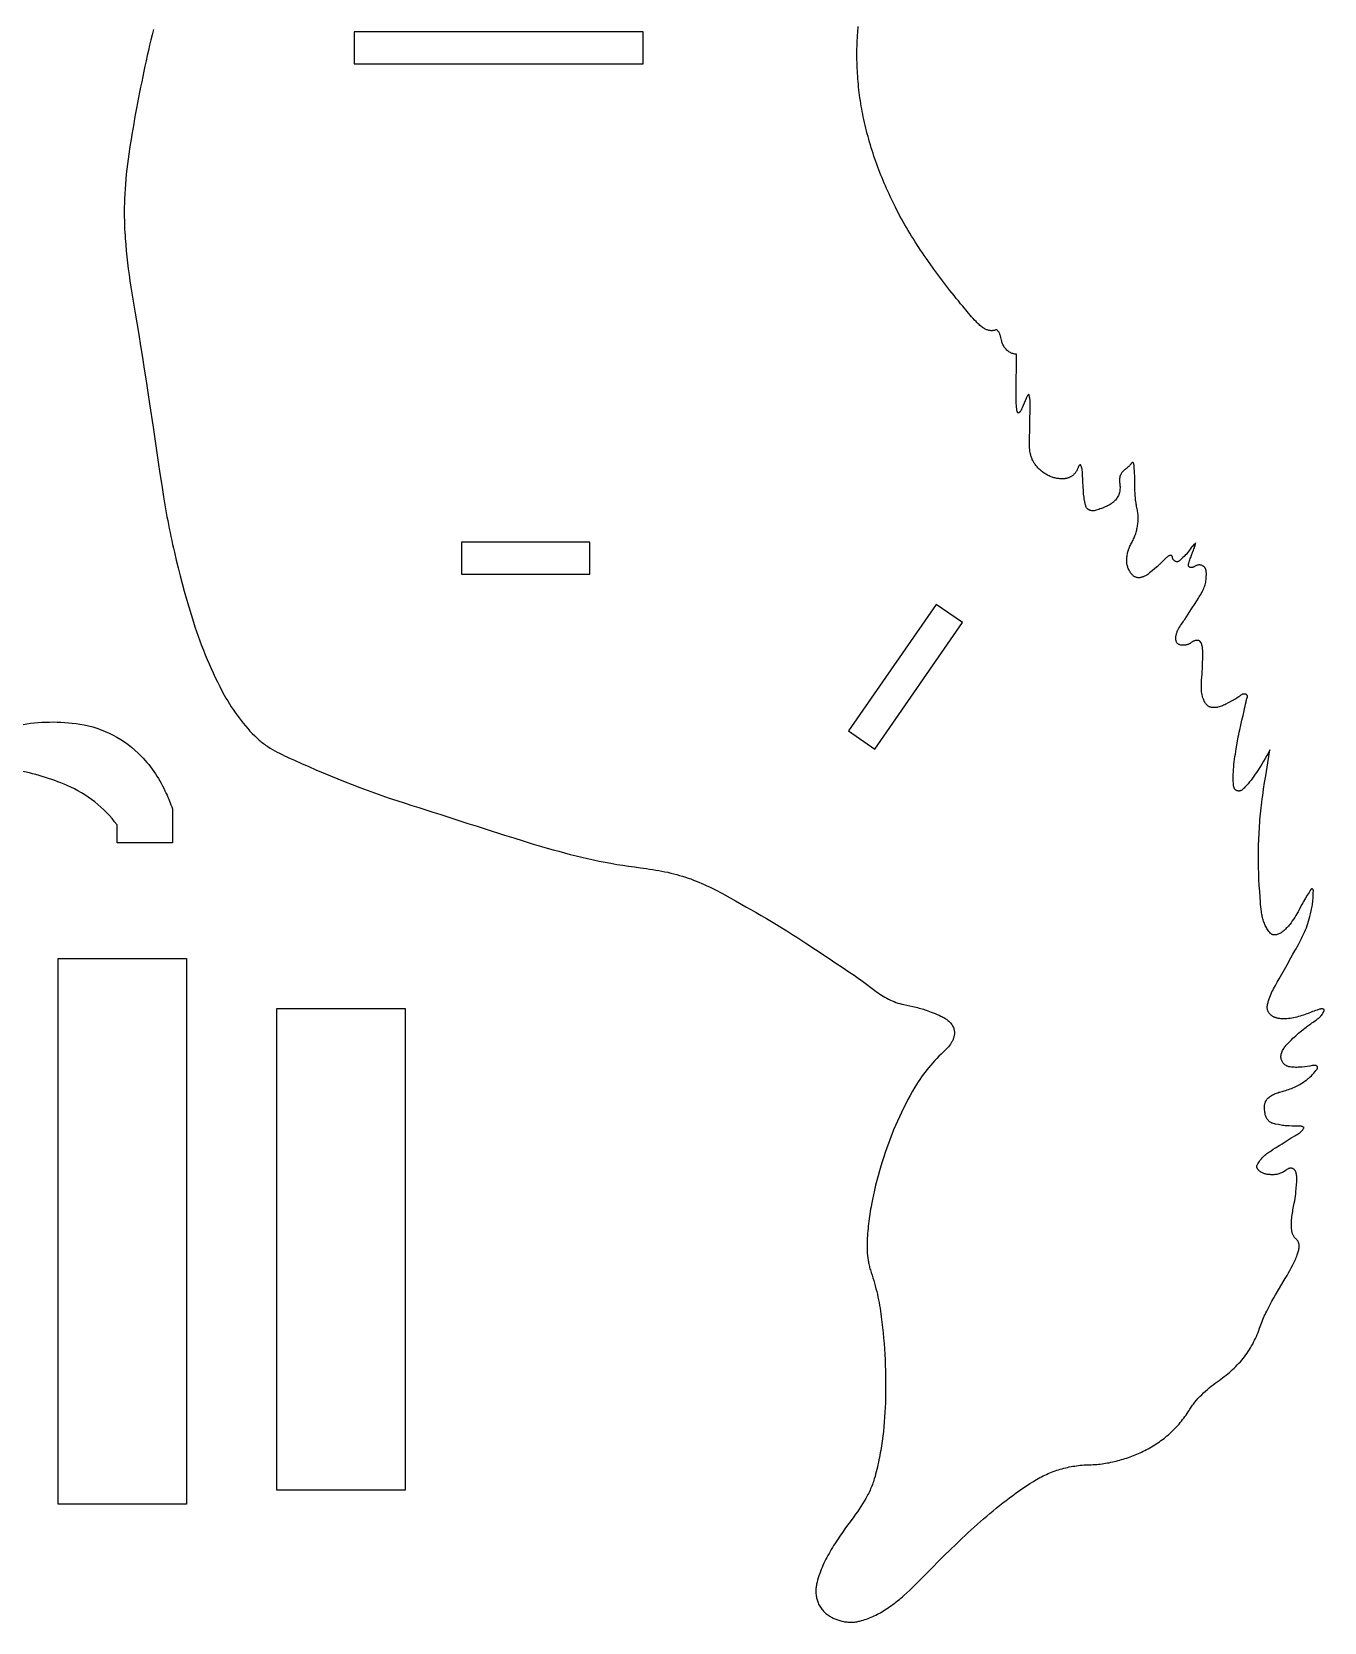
# Model space of a CAD drawing. Extents: x -17 to 110, y -12 to 93.
# Drawn here: x 57.61 to 77.74, y -11.78 to 12.99 of the extents above; entities that cross this region are included whole.
import ezdxf

# ---------------------------------------------------------------- set-up
doc = ezdxf.new("R2010")
doc.units = 0
doc.header["$MEASUREMENT"] = 0
doc.layers.get('0').update_dxf_attribs({"linetype": 'CONTINUOUS'})

msp = doc.modelspace()

# ---------------------------------------------------------------- linework, layer by layer
msp.add_lwpolyline([(59.505, 13.025), (59.485, 12.944), (59.466, 12.863), (59.447, 12.782), (59.428, 12.7), (59.41, 12.619), (59.392, 12.538), (59.374, 12.456), (59.357, 12.374), (59.34, 12.293), (59.323, 12.211), (59.306, 12.129), (59.29, 12.048), (59.274, 11.966), (59.258, 11.884), (59.243, 11.802), (59.228, 11.72), (59.213, 11.638), (59.199, 11.555), (59.185, 11.473), (59.171, 11.391), (59.158, 11.314), (59.146, 11.237), (59.134, 11.16), (59.123, 11.083), (59.112, 11.006), (59.102, 10.929), (59.093, 10.851), (59.084, 10.774), (59.077, 10.696), (59.07, 10.619), (59.064, 10.541), (59.059, 10.464), (59.056, 10.386), (59.054, 10.347), (59.053, 10.308), (59.052, 10.269), (59.052, 10.23), (59.051, 10.191), (59.052, 10.152), (59.052, 10.104), (59.053, 10.057), (59.054, 10.009), (59.056, 9.961), (59.058, 9.914), (59.061, 9.866), (59.064, 9.819), (59.067, 9.771), (59.07, 9.724), (59.074, 9.676), (59.082, 9.581), (59.092, 9.487), (59.102, 9.392), (59.114, 9.298), (59.126, 9.203), (59.14, 9.109), (59.154, 9.015), (59.169, 8.92), (59.184, 8.826), (59.2, 8.733), (59.216, 8.639), (59.247, 8.459), (59.278, 8.278), (59.307, 8.098), (59.336, 7.917), (59.364, 7.736), (59.392, 7.556), (59.42, 7.375), (59.447, 7.194), (59.5, 6.832), (59.554, 6.47), (59.581, 6.289), (59.608, 6.109), (59.636, 5.928), (59.664, 5.747), (59.674, 5.685), (59.684, 5.624), (59.695, 5.562), (59.706, 5.5), (59.717, 5.438), (59.728, 5.377), (59.74, 5.315), (59.752, 5.254), (59.765, 5.192), (59.778, 5.131), (59.791, 5.069), (59.804, 5.008), (59.818, 4.947), (59.832, 4.885), (59.861, 4.763), (59.891, 4.641), (59.922, 4.52), (59.954, 4.398), (59.987, 4.277), (60.022, 4.157), (60.057, 4.036), (60.093, 3.916), (60.13, 3.797), (60.153, 3.723), (60.178, 3.65), (60.203, 3.577), (60.229, 3.504), (60.256, 3.432), (60.284, 3.36), (60.312, 3.288), (60.342, 3.217), (60.373, 3.146), (60.404, 3.075), (60.436, 3.005), (60.469, 2.935), (60.503, 2.866), (60.538, 2.797), (60.574, 2.728), (60.61, 2.66), (60.636, 2.614), (60.663, 2.569), (60.69, 2.523), (60.718, 2.478), (60.747, 2.434), (60.777, 2.39), (60.808, 2.347), (60.839, 2.305), (60.872, 2.263), (60.905, 2.221), (60.939, 2.18), (60.974, 2.14), (61.009, 2.101), (61.046, 2.063), (61.083, 2.025), (61.121, 1.988), (61.137, 1.974), (61.153, 1.96), (61.169, 1.946), (61.185, 1.933), (61.201, 1.92), (61.218, 1.907), (61.235, 1.894), (61.252, 1.882), (61.27, 1.87), (61.287, 1.859), (61.323, 1.836), (61.359, 1.815), (61.396, 1.794), (61.433, 1.774), (61.471, 1.754), (61.509, 1.735), (61.547, 1.717), (61.586, 1.699), (61.624, 1.681), (61.701, 1.646), (61.813, 1.596), (61.925, 1.547), (62.037, 1.498), (62.15, 1.45), (62.263, 1.403), (62.376, 1.357), (62.49, 1.311), (62.604, 1.267), (62.719, 1.223), (62.834, 1.18), (62.949, 1.138), (63.065, 1.098), (63.18, 1.058), (63.297, 1.019), (63.413, 0.981), (63.53, 0.944), (63.639, 0.91), (63.748, 0.875), (63.857, 0.84), (63.966, 0.804), (64.075, 0.768), (64.184, 0.732), (64.293, 0.698), (64.402, 0.663), (64.546, 0.619), (64.689, 0.573), (64.976, 0.481), (65.12, 0.436), (65.263, 0.391), (65.407, 0.347), (65.479, 0.325), (65.551, 0.304), (65.64, 0.278), (65.73, 0.253), (65.819, 0.228), (65.909, 0.204), (65.998, 0.181), (66.088, 0.159), (66.179, 0.137), (66.269, 0.116), (66.359, 0.096), (66.45, 0.077), (66.541, 0.059), (66.632, 0.041), (66.723, 0.025), (66.815, 0.01), (66.907, -0.004), (66.953, -0.01), (66.999, -0.016), (67.093, -0.029), (67.188, -0.042), (67.235, -0.049), (67.282, -0.056), (67.33, -0.064), (67.377, -0.072), (67.423, -0.08), (67.47, -0.09), (67.517, -0.099), (67.564, -0.11), (67.61, -0.121), (67.656, -0.133), (67.702, -0.146), (67.748, -0.16), (67.791, -0.174), (67.834, -0.188), (67.877, -0.203), (67.919, -0.219), (67.961, -0.236), (68.003, -0.253), (68.045, -0.271), (68.086, -0.289), (68.127, -0.308), (68.168, -0.327), (68.208, -0.347), (68.249, -0.367), (68.289, -0.388), (68.329, -0.409), (68.369, -0.43), (68.408, -0.452), (68.57, -0.543), (68.732, -0.634), (68.812, -0.68), (68.893, -0.726), (68.973, -0.772), (69.053, -0.819), (69.133, -0.866), (69.212, -0.914), (69.292, -0.962), (69.37, -1.011), (69.449, -1.06), (69.527, -1.11), (69.605, -1.16), (69.683, -1.211), (69.817, -1.3), (69.951, -1.388), (70.085, -1.477), (70.152, -1.522), (70.219, -1.566), (70.286, -1.611), (70.352, -1.657), (70.418, -1.703), (70.483, -1.749), (70.549, -1.796), (70.613, -1.843), (70.678, -1.892), (70.742, -1.94), (70.767, -1.96), (70.792, -1.978), (70.818, -1.996), (70.845, -2.013), (70.872, -2.029), (70.899, -2.045), (70.927, -2.06), (70.955, -2.074), (70.984, -2.088), (71.013, -2.101), (71.042, -2.113), (71.071, -2.124), (71.101, -2.134), (71.131, -2.143), (71.161, -2.151), (71.192, -2.158), (71.239, -2.169), (71.287, -2.179), (71.335, -2.189), (71.384, -2.2), (71.408, -2.206), (71.431, -2.212), (71.455, -2.219), (71.478, -2.225), (71.501, -2.232), (71.523, -2.239), (71.544, -2.247), (71.565, -2.255), (71.593, -2.266), (71.622, -2.278), (71.682, -2.3), (71.712, -2.312), (71.743, -2.325), (71.772, -2.339), (71.787, -2.346), (71.801, -2.353), (71.816, -2.361), (71.83, -2.369), (71.843, -2.378), (71.856, -2.387), (71.869, -2.396), (71.881, -2.406), (71.893, -2.416), (71.905, -2.427), (71.915, -2.438), (71.925, -2.449), (71.935, -2.461), (71.944, -2.474), (71.952, -2.488), (71.959, -2.501), (71.966, -2.516), (71.972, -2.531), (71.975, -2.543), (71.978, -2.554), (71.98, -2.566), (71.982, -2.578), (71.983, -2.589), (71.983, -2.601), (71.982, -2.613), (71.981, -2.624), (71.98, -2.636), (71.978, -2.647), (71.975, -2.658), (71.972, -2.67), (71.968, -2.681), (71.964, -2.692), (71.96, -2.703), (71.955, -2.714), (71.95, -2.725), (71.944, -2.735), (71.938, -2.746), (71.932, -2.756), (71.925, -2.766), (71.918, -2.776), (71.904, -2.796), (71.888, -2.815), (71.872, -2.833), (71.856, -2.85), (71.839, -2.866), (71.806, -2.898), (71.773, -2.93), (71.74, -2.963), (71.708, -2.997), (71.676, -3.031), (71.645, -3.066), (71.614, -3.101), (71.583, -3.137), (71.554, -3.173), (71.525, -3.21), (71.496, -3.248), (71.469, -3.285), (71.442, -3.324), (71.416, -3.363), (71.391, -3.402), (71.367, -3.442), (71.33, -3.506), (71.294, -3.572), (71.258, -3.637), (71.224, -3.704), (71.19, -3.77), (71.157, -3.838), (71.125, -3.905), (71.094, -3.974), (71.064, -4.042), (71.035, -4.111), (71.006, -4.181), (70.979, -4.25), (70.953, -4.32), (70.927, -4.391), (70.903, -4.461), (70.88, -4.532), (70.857, -4.605), (70.834, -4.677), (70.813, -4.75), (70.792, -4.824), (70.773, -4.897), (70.754, -4.971), (70.737, -5.046), (70.72, -5.12), (70.704, -5.195), (70.69, -5.27), (70.683, -5.307), (70.677, -5.345), (70.671, -5.382), (70.665, -5.42), (70.659, -5.457), (70.654, -5.495), (70.649, -5.533), (70.645, -5.571), (70.64, -5.608), (70.637, -5.646), (70.633, -5.684), (70.63, -5.722), (70.627, -5.76), (70.625, -5.798), (70.623, -5.836), (70.622, -5.875), (70.622, -5.913), (70.622, -5.952), (70.623, -5.99), (70.625, -6.028), (70.628, -6.066), (70.633, -6.104), (70.638, -6.142), (70.641, -6.161), (70.644, -6.18), (70.648, -6.198), (70.652, -6.217), (70.657, -6.236), (70.661, -6.254), (70.666, -6.273), (70.672, -6.291), (70.678, -6.309), (70.684, -6.328), (70.698, -6.37), (70.712, -6.412), (70.725, -6.455), (70.737, -6.497), (70.749, -6.54), (70.76, -6.583), (70.771, -6.626), (70.781, -6.67), (70.79, -6.713), (70.799, -6.757), (70.808, -6.8), (70.815, -6.844), (70.823, -6.888), (70.83, -6.932), (70.836, -6.976), (70.842, -7.02), (70.852, -7.103), (70.862, -7.187), (70.87, -7.27), (70.878, -7.354), (70.885, -7.437), (70.891, -7.521), (70.896, -7.604), (70.901, -7.688), (70.904, -7.772), (70.907, -7.855), (70.909, -7.939), (70.91, -8.023), (70.91, -8.107), (70.909, -8.191), (70.908, -8.275), (70.906, -8.359), (70.903, -8.434), (70.899, -8.508), (70.895, -8.583), (70.889, -8.658), (70.882, -8.732), (70.875, -8.807), (70.866, -8.881), (70.856, -8.955), (70.845, -9.029), (70.84, -9.066), (70.833, -9.103), (70.827, -9.14), (70.82, -9.176), (70.813, -9.213), (70.806, -9.25), (70.798, -9.286), (70.79, -9.323), (70.781, -9.36), (70.773, -9.396), (70.764, -9.432), (70.754, -9.469), (70.745, -9.505), (70.734, -9.541), (70.728, -9.565), (70.72, -9.588), (70.712, -9.611), (70.704, -9.633), (70.695, -9.656), (70.686, -9.678), (70.677, -9.7), (70.667, -9.722), (70.657, -9.744), (70.646, -9.766), (70.635, -9.787), (70.624, -9.809), (70.612, -9.83), (70.601, -9.851), (70.576, -9.893), (70.551, -9.934), (70.525, -9.975), (70.498, -10.015), (70.471, -10.055), (70.443, -10.094), (70.415, -10.133), (70.358, -10.211), (70.318, -10.267), (70.277, -10.323), (70.237, -10.38), (70.197, -10.437), (70.158, -10.495), (70.138, -10.525), (70.119, -10.554), (70.1, -10.584), (70.082, -10.613), (70.064, -10.644), (70.046, -10.674), (70.029, -10.704), (70.012, -10.735), (69.995, -10.766), (69.979, -10.797), (69.964, -10.828), (69.949, -10.859), (69.934, -10.891), (69.92, -10.923), (69.907, -10.955), (69.895, -10.987), (69.883, -11.02), (69.872, -11.053), (69.861, -11.086), (69.851, -11.119), (69.843, -11.153), (69.835, -11.186), (69.831, -11.202), (69.829, -11.218), (69.827, -11.234), (69.825, -11.25), (69.824, -11.266), (69.823, -11.283), (69.823, -11.299), (69.824, -11.315), (69.825, -11.331), (69.826, -11.348), (69.828, -11.364), (69.831, -11.38), (69.834, -11.396), (69.838, -11.411), (69.842, -11.427), (69.847, -11.442), (69.853, -11.459), (69.859, -11.476), (69.867, -11.493), (69.875, -11.509), (69.884, -11.525), (69.894, -11.541), (69.904, -11.557), (69.915, -11.571), (69.927, -11.586), (69.939, -11.6), (69.952, -11.613), (69.965, -11.626), (69.979, -11.639), (69.993, -11.65), (70.008, -11.661), (70.023, -11.672), (70.036, -11.68), (70.05, -11.688), (70.063, -11.696), (70.077, -11.704), (70.092, -11.711), (70.106, -11.717), (70.12, -11.724), (70.135, -11.73), (70.15, -11.736), (70.165, -11.741), (70.18, -11.746), (70.195, -11.751), (70.21, -11.755), (70.226, -11.759), (70.241, -11.762), (70.257, -11.765), (70.272, -11.768), (70.288, -11.771), (70.304, -11.772), (70.32, -11.774), (70.335, -11.775), (70.351, -11.776), (70.367, -11.776), (70.383, -11.776), (70.399, -11.775), (70.414, -11.774), (70.43, -11.773), (70.446, -11.771), (70.462, -11.768), (70.477, -11.766), (70.493, -11.762), (70.508, -11.759), (70.534, -11.752), (70.56, -11.744), (70.585, -11.736), (70.61, -11.727), (70.636, -11.718), (70.661, -11.709), (70.685, -11.698), (70.71, -11.688), (70.734, -11.677), (70.758, -11.665), (70.782, -11.653), (70.806, -11.641), (70.829, -11.628), (70.852, -11.614), (70.875, -11.6), (70.898, -11.586), (70.924, -11.569), (70.95, -11.551), (70.976, -11.534), (71.001, -11.515), (71.026, -11.497), (71.051, -11.478), (71.075, -11.459), (71.1, -11.439), (71.124, -11.42), (71.147, -11.4), (71.171, -11.379), (71.195, -11.359), (71.241, -11.317), (71.287, -11.275), (71.332, -11.232), (71.376, -11.188), (71.421, -11.144), (71.465, -11.1), (71.552, -11.011), (71.64, -10.922), (71.731, -10.831), (71.823, -10.74), (71.915, -10.649), (72.008, -10.559), (72.054, -10.514), (72.101, -10.469), (72.148, -10.425), (72.196, -10.381), (72.243, -10.337), (72.291, -10.294), (72.339, -10.251), (72.388, -10.208), (72.436, -10.165), (72.485, -10.123), (72.535, -10.082), (72.584, -10.04), (72.634, -9.999), (72.685, -9.959), (72.736, -9.919), (72.787, -9.879), (72.838, -9.841), (72.89, -9.802), (72.943, -9.764), (72.995, -9.727), (73.049, -9.69), (73.102, -9.654), (73.157, -9.618), (73.211, -9.583), (73.236, -9.568), (73.261, -9.553), (73.286, -9.539), (73.312, -9.525), (73.337, -9.512), (73.363, -9.499), (73.389, -9.486), (73.415, -9.474), (73.442, -9.462), (73.468, -9.451), (73.495, -9.441), (73.522, -9.43), (73.549, -9.42), (73.576, -9.411), (73.604, -9.402), (73.631, -9.394), (73.659, -9.386), (73.687, -9.378), (73.715, -9.371), (73.743, -9.365), (73.771, -9.359), (73.8, -9.353), (73.828, -9.348), (73.856, -9.344), (73.885, -9.339), (73.914, -9.336), (73.942, -9.333), (73.971, -9.33), (74, -9.328), (74.029, -9.326), (74.058, -9.325), (74.086, -9.324), (74.114, -9.324), (74.142, -9.322), (74.17, -9.321), (74.198, -9.319), (74.226, -9.316), (74.254, -9.313), (74.282, -9.31), (74.31, -9.306), (74.337, -9.302), (74.365, -9.297), (74.393, -9.292), (74.42, -9.286), (74.448, -9.28), (74.475, -9.274), (74.502, -9.268), (74.53, -9.26), (74.557, -9.253), (74.584, -9.245), (74.611, -9.237), (74.637, -9.229), (74.664, -9.22), (74.691, -9.211), (74.717, -9.201), (74.743, -9.191), (74.77, -9.181), (74.796, -9.171), (74.821, -9.16), (74.847, -9.149), (74.873, -9.137), (74.898, -9.126), (74.923, -9.114), (74.948, -9.102), (74.974, -9.088), (75, -9.075), (75.026, -9.061), (75.051, -9.046), (75.077, -9.031), (75.102, -9.016), (75.126, -9), (75.151, -8.983), (75.175, -8.966), (75.199, -8.949), (75.222, -8.932), (75.246, -8.913), (75.269, -8.895), (75.291, -8.876), (75.314, -8.857), (75.336, -8.837), (75.357, -8.817), (75.379, -8.797), (75.4, -8.776), (75.42, -8.755), (75.441, -8.734), (75.461, -8.712), (75.48, -8.69), (75.499, -8.667), (75.518, -8.644), (75.536, -8.621), (75.554, -8.598), (75.572, -8.574), (75.589, -8.55), (75.605, -8.526), (75.622, -8.501), (75.637, -8.477), (75.648, -8.46), (75.658, -8.444), (75.67, -8.427), (75.681, -8.411), (75.692, -8.396), (75.704, -8.38), (75.728, -8.349), (75.753, -8.319), (75.78, -8.29), (75.806, -8.261), (75.834, -8.233), (75.862, -8.206), (75.891, -8.179), (75.921, -8.153), (75.951, -8.128), (75.981, -8.103), (76.013, -8.079), (76.044, -8.056), (76.076, -8.033), (76.104, -8.013), (76.131, -7.993), (76.159, -7.973), (76.185, -7.952), (76.212, -7.93), (76.238, -7.909), (76.264, -7.887), (76.29, -7.864), (76.315, -7.841), (76.34, -7.818), (76.364, -7.794), (76.388, -7.77), (76.412, -7.745), (76.435, -7.72), (76.457, -7.694), (76.479, -7.668), (76.5, -7.642), (76.52, -7.615), (76.539, -7.588), (76.558, -7.56), (76.576, -7.532), (76.594, -7.504), (76.611, -7.475), (76.627, -7.446), (76.642, -7.416), (76.657, -7.386), (76.671, -7.356), (76.685, -7.325), (76.698, -7.295), (76.71, -7.263), (76.722, -7.232), (76.733, -7.2), (76.742, -7.173), (76.752, -7.146), (76.763, -7.118), (76.773, -7.091), (76.785, -7.064), (76.796, -7.038), (76.808, -7.011), (76.82, -6.985), (76.832, -6.959), (76.845, -6.932), (76.871, -6.881), (76.899, -6.829), (76.927, -6.778), (76.955, -6.727), (76.984, -6.677), (77.014, -6.626), (77.044, -6.576), (77.103, -6.476), (77.133, -6.426), (77.162, -6.376), (77.185, -6.338), (77.207, -6.298), (77.228, -6.259), (77.249, -6.219), (77.269, -6.179), (77.279, -6.158), (77.288, -6.138), (77.297, -6.118), (77.306, -6.097), (77.314, -6.077), (77.322, -6.057), (77.327, -6.042), (77.332, -6.026), (77.337, -6.011), (77.341, -5.995), (77.345, -5.979), (77.348, -5.962), (77.35, -5.946), (77.352, -5.93), (77.352, -5.922), (77.352, -5.914), (77.351, -5.906), (77.35, -5.898), (77.349, -5.891), (77.348, -5.883), (77.346, -5.875), (77.343, -5.868), (77.341, -5.861), (77.337, -5.854), (77.334, -5.847), (77.329, -5.84), (77.325, -5.833), (77.32, -5.827), (77.314, -5.821), (77.308, -5.814), (77.299, -5.807), (77.292, -5.799), (77.285, -5.791), (77.278, -5.783), (77.272, -5.774), (77.267, -5.766), (77.262, -5.757), (77.257, -5.748), (77.253, -5.739), (77.249, -5.73), (77.246, -5.721), (77.243, -5.711), (77.24, -5.701), (77.238, -5.691), (77.236, -5.681), (77.235, -5.67), (77.232, -5.643), (77.23, -5.616), (77.23, -5.59), (77.23, -5.564), (77.231, -5.537), (77.233, -5.511), (77.235, -5.485), (77.238, -5.459), (77.242, -5.434), (77.246, -5.408), (77.25, -5.382), (77.255, -5.356), (77.265, -5.304), (77.275, -5.252), (77.282, -5.215), (77.288, -5.178), (77.293, -5.141), (77.297, -5.104), (77.301, -5.067), (77.304, -5.03), (77.311, -4.956), (77.313, -4.93), (77.315, -4.904), (77.316, -4.878), (77.316, -4.866), (77.316, -4.853), (77.315, -4.84), (77.314, -4.828), (77.312, -4.815), (77.309, -4.802), (77.306, -4.79), (77.303, -4.777), (77.298, -4.765), (77.293, -4.752), (77.29, -4.747), (77.288, -4.743), (77.285, -4.738), (77.282, -4.735), (77.279, -4.731), (77.275, -4.727), (77.272, -4.724), (77.268, -4.721), (77.26, -4.716), (77.252, -4.712), (77.243, -4.709), (77.234, -4.707), (77.224, -4.707), (77.215, -4.707), (77.205, -4.708), (77.196, -4.71), (77.187, -4.713), (77.178, -4.717), (77.169, -4.722), (77.161, -4.728), (77.155, -4.734), (77.148, -4.739), (77.134, -4.748), (77.12, -4.757), (77.105, -4.764), (77.091, -4.771), (77.076, -4.778), (77.046, -4.79), (77.032, -4.794), (77.018, -4.798), (77.004, -4.802), (76.989, -4.804), (76.974, -4.806), (76.959, -4.808), (76.943, -4.808), (76.928, -4.809), (76.912, -4.808), (76.897, -4.807), (76.882, -4.806), (76.867, -4.804), (76.853, -4.802), (76.839, -4.799), (76.825, -4.796), (76.813, -4.793), (76.802, -4.789), (76.791, -4.785), (76.78, -4.78), (76.768, -4.774), (76.756, -4.767), (76.745, -4.759), (76.734, -4.751), (76.724, -4.742), (76.715, -4.733), (76.71, -4.728), (76.707, -4.723), (76.703, -4.718), (76.7, -4.713), (76.697, -4.707), (76.695, -4.702), (76.693, -4.697), (76.692, -4.691), (76.691, -4.686), (76.691, -4.68), (76.692, -4.674), (76.693, -4.669), (76.694, -4.663), (76.697, -4.657), (76.706, -4.639), (76.716, -4.622), (76.726, -4.605), (76.738, -4.589), (76.75, -4.574), (76.762, -4.559), (76.775, -4.545), (76.789, -4.531), (76.803, -4.517), (76.818, -4.504), (76.833, -4.492), (76.848, -4.48), (76.864, -4.468), (76.88, -4.456), (76.897, -4.445), (76.914, -4.434), (76.947, -4.412), (76.982, -4.391), (77.051, -4.35), (77.085, -4.329), (77.118, -4.308), (77.134, -4.297), (77.15, -4.286), (77.165, -4.275), (77.181, -4.263), (77.188, -4.258), (77.196, -4.252), (77.212, -4.242), (77.229, -4.232), (77.247, -4.222), (77.282, -4.203), (77.3, -4.193), (77.318, -4.183), (77.335, -4.173), (77.351, -4.162), (77.359, -4.156), (77.367, -4.15), (77.374, -4.143), (77.382, -4.137), (77.388, -4.13), (77.395, -4.123), (77.401, -4.115), (77.407, -4.107), (77.413, -4.099), (77.418, -4.09), (77.423, -4.081), (77.427, -4.072), (77.421, -4.068), (77.415, -4.065), (77.409, -4.062), (77.403, -4.059), (77.397, -4.057), (77.391, -4.055), (77.384, -4.054), (77.378, -4.053), (77.365, -4.051), (77.352, -4.05), (77.338, -4.05), (77.325, -4.051), (77.304, -4.052), (77.282, -4.052), (77.261, -4.052), (77.24, -4.051), (77.197, -4.049), (77.154, -4.047), (77.132, -4.045), (77.111, -4.043), (77.09, -4.04), (77.069, -4.036), (77.027, -4.028), (76.985, -4.02), (76.973, -4.017), (76.96, -4.015), (76.948, -4.011), (76.936, -4.007), (76.925, -4.003), (76.913, -3.997), (76.902, -3.991), (76.891, -3.983), (76.881, -3.975), (76.872, -3.965), (76.863, -3.955), (76.855, -3.945), (76.848, -3.934), (76.842, -3.922), (76.837, -3.91), (76.832, -3.898), (76.828, -3.886), (76.824, -3.873), (76.821, -3.86), (76.819, -3.847), (76.816, -3.834), (76.814, -3.821), (76.812, -3.794), (76.811, -3.783), (76.81, -3.771), (76.81, -3.759), (76.811, -3.747), (76.812, -3.734), (76.813, -3.722), (76.815, -3.711), (76.818, -3.699), (76.821, -3.687), (76.825, -3.676), (76.829, -3.665), (76.835, -3.655), (76.841, -3.644), (76.848, -3.635), (76.855, -3.625), (76.864, -3.616), (76.877, -3.604), (76.891, -3.593), (76.906, -3.583), (76.92, -3.574), (76.936, -3.565), (76.952, -3.557), (76.968, -3.55), (76.984, -3.543), (77, -3.537), (77.017, -3.531), (77.034, -3.525), (77.051, -3.52), (77.085, -3.51), (77.119, -3.501), (77.142, -3.494), (77.165, -3.487), (77.187, -3.48), (77.209, -3.471), (77.232, -3.463), (77.254, -3.454), (77.276, -3.444), (77.297, -3.434), (77.319, -3.424), (77.34, -3.413), (77.361, -3.402), (77.381, -3.39), (77.402, -3.377), (77.422, -3.364), (77.441, -3.351), (77.46, -3.337), (77.471, -3.329), (77.482, -3.321), (77.492, -3.312), (77.502, -3.303), (77.522, -3.285), (77.541, -3.266), (77.56, -3.246), (77.578, -3.226), (77.595, -3.205), (77.612, -3.184), (77.622, -3.174), (77.626, -3.168), (77.63, -3.163), (77.634, -3.157), (77.635, -3.154), (77.636, -3.151), (77.637, -3.147), (77.637, -3.144), (77.637, -3.14), (77.637, -3.136), (77.636, -3.132), (77.635, -3.128), (77.633, -3.124), (77.631, -3.121), (77.629, -3.118), (77.626, -3.116), (77.623, -3.114), (77.62, -3.112), (77.617, -3.11), (77.614, -3.109), (77.606, -3.107), (77.599, -3.106), (77.591, -3.106), (77.582, -3.106), (77.572, -3.107), (77.554, -3.109), (77.517, -3.115), (77.477, -3.121), (77.437, -3.126), (77.396, -3.131), (77.375, -3.133), (77.355, -3.134), (77.334, -3.135), (77.313, -3.136), (77.293, -3.136), (77.272, -3.135), (77.252, -3.134), (77.232, -3.132), (77.212, -3.129), (77.192, -3.126), (77.18, -3.123), (77.169, -3.12), (77.159, -3.115), (77.149, -3.109), (77.139, -3.103), (77.129, -3.096), (77.12, -3.088), (77.112, -3.079), (77.104, -3.07), (77.097, -3.061), (77.091, -3.051), (77.085, -3.04), (77.08, -3.03), (77.076, -3.019), (77.072, -3.008), (77.07, -2.996), (77.069, -2.988), (77.068, -2.981), (77.067, -2.973), (77.068, -2.965), (77.068, -2.957), (77.069, -2.949), (77.07, -2.942), (77.072, -2.934), (77.073, -2.926), (77.076, -2.918), (77.081, -2.903), (77.087, -2.888), (77.094, -2.874), (77.102, -2.859), (77.111, -2.845), (77.12, -2.831), (77.13, -2.818), (77.14, -2.804), (77.15, -2.792), (77.16, -2.78), (77.171, -2.768), (77.19, -2.747), (77.211, -2.726), (77.232, -2.705), (77.253, -2.684), (77.275, -2.664), (77.297, -2.644), (77.32, -2.624), (77.343, -2.604), (77.367, -2.585), (77.39, -2.565), (77.438, -2.528), (77.485, -2.491), (77.532, -2.456), (77.549, -2.443), (77.567, -2.431), (77.603, -2.407), (77.621, -2.395), (77.639, -2.383), (77.656, -2.37), (77.664, -2.363), (77.672, -2.356), (77.682, -2.346), (77.691, -2.336), (77.7, -2.326), (77.708, -2.314), (77.715, -2.303), (77.722, -2.291), (77.728, -2.279), (77.734, -2.267), (77.737, -2.259), (77.739, -2.254), (77.74, -2.25), (77.741, -2.245), (77.741, -2.241), (77.74, -2.239), (77.739, -2.238), (77.738, -2.236), (77.736, -2.235), (77.729, -2.231), (77.723, -2.228), (77.716, -2.227), (77.71, -2.226), (77.703, -2.225), (77.696, -2.226), (77.69, -2.227), (77.683, -2.228), (77.676, -2.229), (77.669, -2.231), (77.656, -2.236), (77.642, -2.24), (77.629, -2.244), (77.606, -2.252), (77.583, -2.26), (77.56, -2.268), (77.537, -2.277), (77.491, -2.295), (77.468, -2.304), (77.445, -2.313), (77.42, -2.322), (77.395, -2.33), (77.369, -2.338), (77.343, -2.346), (77.317, -2.353), (77.291, -2.359), (77.265, -2.365), (77.238, -2.37), (77.212, -2.374), (77.185, -2.377), (77.158, -2.379), (77.132, -2.38), (77.105, -2.38), (77.091, -2.38), (77.078, -2.379), (77.065, -2.378), (77.051, -2.377), (77.038, -2.375), (77.024, -2.373), (77.016, -2.372), (77.007, -2.37), (76.998, -2.367), (76.99, -2.365), (76.981, -2.362), (76.973, -2.359), (76.965, -2.355), (76.957, -2.352), (76.949, -2.347), (76.941, -2.343), (76.934, -2.338), (76.926, -2.334), (76.919, -2.328), (76.913, -2.323), (76.906, -2.317), (76.9, -2.311), (76.894, -2.305), (76.888, -2.298), (76.883, -2.292), (76.878, -2.285), (76.874, -2.278), (76.869, -2.27), (76.866, -2.263), (76.863, -2.255), (76.86, -2.247), (76.858, -2.239), (76.856, -2.231), (76.854, -2.222), (76.854, -2.213), (76.853, -2.204), (76.854, -2.195), (76.855, -2.186), (76.857, -2.171), (76.86, -2.156), (76.863, -2.141), (76.866, -2.126), (76.87, -2.112), (76.874, -2.098), (76.878, -2.084), (76.882, -2.07), (76.892, -2.042), (76.903, -2.015), (76.914, -1.989), (76.927, -1.962), (76.94, -1.937), (76.953, -1.911), (76.967, -1.886), (76.981, -1.86), (77.01, -1.809), (77.04, -1.758), (77.162, -1.538), (77.223, -1.429), (77.254, -1.375), (77.285, -1.32), (77.303, -1.289), (77.321, -1.257), (77.339, -1.225), (77.356, -1.193), (77.373, -1.161), (77.389, -1.128), (77.405, -1.095), (77.42, -1.062), (77.435, -1.029), (77.449, -0.996), (77.463, -0.962), (77.475, -0.928), (77.487, -0.894), (77.498, -0.859), (77.509, -0.824), (77.518, -0.789), (77.529, -0.743), (77.54, -0.697), (77.545, -0.674), (77.549, -0.651), (77.553, -0.628), (77.557, -0.605), (77.56, -0.582), (77.563, -0.558), (77.566, -0.535), (77.568, -0.512), (77.569, -0.488), (77.571, -0.465), (77.571, -0.441), (77.571, -0.418), (77.571, -0.409), (77.572, -0.399), (77.572, -0.39), (77.572, -0.381), (77.571, -0.377), (77.57, -0.373), (77.569, -0.369), (77.567, -0.365), (77.565, -0.362), (77.561, -0.359), (77.558, -0.356), (77.553, -0.353), (77.548, -0.355), (77.544, -0.357), (77.541, -0.36), (77.537, -0.363), (77.534, -0.366), (77.531, -0.37), (77.525, -0.378), (77.52, -0.386), (77.516, -0.395), (77.511, -0.403), (77.506, -0.411), (77.477, -0.457), (77.448, -0.504), (77.434, -0.528), (77.42, -0.552), (77.407, -0.576), (77.394, -0.599), (77.364, -0.656), (77.349, -0.685), (77.333, -0.715), (77.316, -0.744), (77.299, -0.772), (77.282, -0.801), (77.263, -0.829), (77.244, -0.857), (77.225, -0.884), (77.205, -0.91), (77.194, -0.923), (77.184, -0.935), (77.173, -0.948), (77.162, -0.96), (77.15, -0.971), (77.139, -0.983), (77.127, -0.994), (77.115, -1.005), (77.103, -1.015), (77.091, -1.025), (77.081, -1.033), (77.071, -1.04), (77.06, -1.047), (77.048, -1.053), (77.036, -1.059), (77.023, -1.064), (77.011, -1.068), (76.998, -1.071), (76.985, -1.073), (76.979, -1.074), (76.973, -1.075), (76.966, -1.075), (76.96, -1.074), (76.954, -1.074), (76.948, -1.073), (76.942, -1.071), (76.937, -1.069), (76.931, -1.067), (76.926, -1.065), (76.921, -1.062), (76.916, -1.058), (76.911, -1.054), (76.906, -1.05), (76.893, -1.036), (76.881, -1.021), (76.87, -1.006), (76.859, -0.991), (76.849, -0.975), (76.84, -0.96), (76.831, -0.943), (76.823, -0.927), (76.816, -0.91), (76.809, -0.893), (76.802, -0.876), (76.796, -0.858), (76.791, -0.841), (76.786, -0.823), (76.781, -0.805), (76.777, -0.787), (76.773, -0.768), (76.77, -0.75), (76.767, -0.731), (76.764, -0.713), (76.759, -0.675), (76.755, -0.638), (76.751, -0.6), (76.748, -0.562), (76.742, -0.488), (76.736, -0.396), (76.73, -0.304), (76.725, -0.212), (76.722, -0.119), (76.719, -0.026), (76.718, 0.067), (76.717, 0.16), (76.718, 0.253), (76.72, 0.346), (76.722, 0.393), (76.724, 0.44), (76.726, 0.486), (76.728, 0.533), (76.731, 0.579), (76.734, 0.625), (76.737, 0.672), (76.741, 0.718), (76.745, 0.764), (76.749, 0.811), (76.753, 0.857), (76.758, 0.903), (76.764, 0.948), (76.769, 0.994), (76.776, 1.045), (76.783, 1.096), (76.798, 1.197), (76.813, 1.299), (76.83, 1.401), (76.863, 1.605), (76.88, 1.706), (76.896, 1.808), (76.872, 1.762), (76.848, 1.718), (76.823, 1.674), (76.797, 1.63), (76.771, 1.586), (76.744, 1.543), (76.716, 1.5), (76.689, 1.457), (76.668, 1.427), (76.647, 1.396), (76.625, 1.366), (76.603, 1.337), (76.58, 1.308), (76.556, 1.28), (76.532, 1.252), (76.507, 1.225), (76.497, 1.214), (76.486, 1.204), (76.475, 1.194), (76.47, 1.189), (76.464, 1.185), (76.458, 1.181), (76.452, 1.177), (76.445, 1.174), (76.438, 1.172), (76.431, 1.17), (76.424, 1.168), (76.416, 1.167), (76.408, 1.167), (76.4, 1.168), (76.392, 1.169), (76.385, 1.171), (76.379, 1.173), (76.373, 1.176), (76.367, 1.179), (76.362, 1.183), (76.358, 1.187), (76.353, 1.192), (76.35, 1.197), (76.346, 1.202), (76.343, 1.207), (76.34, 1.213), (76.338, 1.22), (76.335, 1.226), (76.334, 1.233), (76.33, 1.247), (76.328, 1.261), (76.327, 1.276), (76.326, 1.291), (76.325, 1.321), (76.324, 1.349), (76.324, 1.387), (76.324, 1.426), (76.326, 1.465), (76.328, 1.504), (76.332, 1.544), (76.336, 1.583), (76.341, 1.623), (76.346, 1.663), (76.351, 1.703), (76.357, 1.743), (76.37, 1.822), (76.397, 1.977), (76.403, 2.012), (76.41, 2.048), (76.417, 2.085), (76.425, 2.121), (76.442, 2.194), (76.459, 2.268), (76.477, 2.342), (76.494, 2.414), (76.502, 2.45), (76.51, 2.486), (76.517, 2.521), (76.524, 2.556), (76.526, 2.564), (76.528, 2.572), (76.533, 2.588), (76.538, 2.606), (76.541, 2.614), (76.543, 2.623), (76.544, 2.631), (76.545, 2.639), (76.544, 2.646), (76.544, 2.65), (76.543, 2.653), (76.542, 2.656), (76.54, 2.659), (76.538, 2.662), (76.536, 2.664), (76.534, 2.667), (76.531, 2.669), (76.527, 2.671), (76.523, 2.673), (76.517, 2.675), (76.511, 2.676), (76.504, 2.677), (76.498, 2.677), (76.492, 2.677), (76.486, 2.677), (76.48, 2.676), (76.475, 2.674), (76.469, 2.673), (76.463, 2.67), (76.458, 2.668), (76.452, 2.665), (76.441, 2.659), (76.43, 2.651), (76.42, 2.644), (76.409, 2.635), (76.388, 2.619), (76.378, 2.611), (76.367, 2.604), (76.356, 2.597), (76.346, 2.592), (76.329, 2.584), (76.312, 2.575), (76.279, 2.557), (76.245, 2.539), (76.21, 2.52), (76.193, 2.511), (76.175, 2.503), (76.157, 2.495), (76.139, 2.488), (76.121, 2.482), (76.103, 2.476), (76.084, 2.472), (76.075, 2.47), (76.065, 2.469), (76.047, 2.467), (76.029, 2.466), (76.02, 2.466), (76.011, 2.466), (76.002, 2.467), (75.992, 2.468), (75.984, 2.47), (75.975, 2.471), (75.966, 2.474), (75.958, 2.477), (75.95, 2.48), (75.942, 2.485), (75.934, 2.489), (75.927, 2.495), (75.918, 2.503), (75.909, 2.512), (75.901, 2.521), (75.893, 2.531), (75.887, 2.541), (75.88, 2.551), (75.874, 2.562), (75.869, 2.573), (75.864, 2.584), (75.859, 2.596), (75.855, 2.607), (75.851, 2.619), (75.848, 2.631), (75.845, 2.643), (75.839, 2.666), (75.835, 2.689), (75.832, 2.711), (75.83, 2.734), (75.829, 2.757), (75.828, 2.78), (75.828, 2.803), (75.828, 2.826), (75.829, 2.849), (75.83, 2.872), (75.831, 2.895), (75.835, 2.941), (75.838, 2.987), (75.842, 3.032), (75.844, 3.064), (75.845, 3.096), (75.847, 3.129), (75.847, 3.162), (75.849, 3.228), (75.85, 3.293), (75.85, 3.318), (75.85, 3.345), (75.849, 3.358), (75.848, 3.371), (75.847, 3.384), (75.845, 3.398), (75.843, 3.411), (75.841, 3.423), (75.837, 3.436), (75.833, 3.448), (75.829, 3.46), (75.823, 3.472), (75.817, 3.482), (75.81, 3.493), (75.807, 3.496), (75.804, 3.499), (75.801, 3.502), (75.797, 3.505), (75.793, 3.507), (75.789, 3.509), (75.785, 3.51), (75.781, 3.511), (75.771, 3.513), (75.762, 3.513), (75.752, 3.513), (75.741, 3.512), (75.731, 3.509), (75.721, 3.507), (75.711, 3.503), (75.702, 3.499), (75.693, 3.495), (75.685, 3.49), (75.678, 3.485), (75.671, 3.479), (75.665, 3.475), (75.659, 3.47), (75.652, 3.465), (75.645, 3.461), (75.637, 3.457), (75.629, 3.453), (75.62, 3.45), (75.612, 3.447), (75.603, 3.444), (75.594, 3.442), (75.584, 3.44), (75.575, 3.438), (75.565, 3.437), (75.556, 3.436), (75.546, 3.436), (75.537, 3.436), (75.528, 3.436), (75.519, 3.437), (75.51, 3.438), (75.501, 3.44), (75.493, 3.443), (75.485, 3.446), (75.477, 3.449), (75.47, 3.453), (75.463, 3.458), (75.457, 3.463), (75.452, 3.469), (75.446, 3.476), (75.442, 3.483), (75.438, 3.491), (75.436, 3.499), (75.433, 3.508), (75.432, 3.52), (75.43, 3.532), (75.43, 3.544), (75.43, 3.555), (75.43, 3.567), (75.432, 3.578), (75.433, 3.589), (75.436, 3.6), (75.438, 3.611), (75.441, 3.622), (75.445, 3.632), (75.449, 3.643), (75.453, 3.653), (75.458, 3.664), (75.463, 3.674), (75.468, 3.684), (75.479, 3.704), (75.491, 3.724), (75.504, 3.743), (75.517, 3.763), (75.543, 3.801), (75.555, 3.82), (75.568, 3.839), (75.594, 3.88), (75.621, 3.921), (75.675, 4.005), (75.73, 4.088), (75.784, 4.171), (75.795, 4.189), (75.806, 4.207), (75.817, 4.225), (75.827, 4.244), (75.838, 4.262), (75.847, 4.281), (75.856, 4.301), (75.865, 4.32), (75.873, 4.34), (75.88, 4.36), (75.886, 4.38), (75.892, 4.4), (75.896, 4.421), (75.9, 4.442), (75.903, 4.463), (75.904, 4.484), (75.905, 4.51), (75.906, 4.535), (75.906, 4.548), (75.906, 4.561), (75.905, 4.574), (75.904, 4.586), (75.902, 4.598), (75.899, 4.61), (75.895, 4.621), (75.893, 4.627), (75.89, 4.632), (75.887, 4.637), (75.884, 4.642), (75.88, 4.647), (75.876, 4.652), (75.872, 4.657), (75.867, 4.661), (75.862, 4.665), (75.856, 4.669), (75.848, 4.674), (75.839, 4.679), (75.83, 4.682), (75.822, 4.685), (75.813, 4.686), (75.804, 4.687), (75.795, 4.688), (75.787, 4.687), (75.778, 4.686), (75.769, 4.685), (75.761, 4.682), (75.753, 4.679), (75.744, 4.676), (75.736, 4.672), (75.729, 4.668), (75.721, 4.663), (75.716, 4.66), (75.711, 4.657), (75.706, 4.655), (75.7, 4.653), (75.694, 4.651), (75.688, 4.649), (75.682, 4.648), (75.676, 4.648), (75.67, 4.647), (75.664, 4.648), (75.659, 4.649), (75.653, 4.65), (75.648, 4.652), (75.643, 4.655), (75.638, 4.658), (75.633, 4.662), (75.631, 4.666), (75.628, 4.669), (75.627, 4.673), (75.626, 4.677), (75.626, 4.682), (75.626, 4.686), (75.626, 4.69), (75.627, 4.695), (75.629, 4.704), (75.632, 4.713), (75.635, 4.722), (75.638, 4.73), (75.643, 4.749), (75.649, 4.768), (75.655, 4.787), (75.662, 4.805), (75.676, 4.842), (75.691, 4.88), (75.706, 4.917), (75.713, 4.936), (75.72, 4.954), (75.726, 4.973), (75.732, 4.992), (75.737, 5.011), (75.742, 5.03), (75.734, 5.024), (75.727, 5.018), (75.72, 5.012), (75.713, 5.005), (75.7, 4.991), (75.688, 4.977), (75.676, 4.962), (75.665, 4.947), (75.643, 4.916), (75.627, 4.896), (75.611, 4.876), (75.594, 4.857), (75.576, 4.838), (75.558, 4.82), (75.54, 4.802), (75.503, 4.766), (75.497, 4.761), (75.491, 4.755), (75.485, 4.751), (75.478, 4.746), (75.471, 4.743), (75.463, 4.74), (75.459, 4.739), (75.455, 4.738), (75.451, 4.738), (75.447, 4.737), (75.439, 4.738), (75.432, 4.739), (75.426, 4.741), (75.419, 4.744), (75.413, 4.747), (75.408, 4.75), (75.402, 4.755), (75.398, 4.759), (75.393, 4.765), (75.39, 4.77), (75.386, 4.776), (75.384, 4.782), (75.381, 4.789), (75.38, 4.795), (75.379, 4.802), (75.379, 4.809), (75.379, 4.813), (75.378, 4.816), (75.377, 4.819), (75.375, 4.821), (75.374, 4.824), (75.371, 4.826), (75.369, 4.829), (75.366, 4.831), (75.363, 4.832), (75.36, 4.834), (75.357, 4.835), (75.354, 4.836), (75.351, 4.836), (75.348, 4.836), (75.345, 4.836), (75.342, 4.835), (75.334, 4.833), (75.327, 4.83), (75.32, 4.827), (75.313, 4.823), (75.306, 4.819), (75.3, 4.815), (75.293, 4.81), (75.287, 4.805), (75.275, 4.795), (75.264, 4.784), (75.242, 4.761), (75.227, 4.747), (75.212, 4.732), (75.197, 4.717), (75.182, 4.702), (75.173, 4.692), (75.163, 4.682), (75.144, 4.664), (75.124, 4.647), (75.104, 4.63), (75.063, 4.598), (75.042, 4.581), (75.022, 4.564), (75.007, 4.551), (74.992, 4.54), (74.976, 4.53), (74.96, 4.52), (74.943, 4.512), (74.934, 4.508), (74.925, 4.504), (74.916, 4.501), (74.907, 4.498), (74.897, 4.495), (74.888, 4.492), (74.878, 4.49), (74.868, 4.489), (74.857, 4.488), (74.847, 4.488), (74.837, 4.489), (74.828, 4.491), (74.818, 4.493), (74.808, 4.496), (74.799, 4.5), (74.79, 4.504), (74.781, 4.509), (74.773, 4.515), (74.765, 4.521), (74.758, 4.528), (74.751, 4.535), (74.744, 4.543), (74.735, 4.555), (74.726, 4.567), (74.718, 4.579), (74.71, 4.592), (74.703, 4.605), (74.697, 4.618), (74.69, 4.632), (74.685, 4.645), (74.68, 4.659), (74.676, 4.673), (74.672, 4.688), (74.669, 4.702), (74.667, 4.716), (74.666, 4.731), (74.665, 4.746), (74.665, 4.761), (74.666, 4.777), (74.667, 4.793), (74.668, 4.81), (74.67, 4.826), (74.672, 4.842), (74.675, 4.858), (74.678, 4.874), (74.682, 4.889), (74.686, 4.905), (74.691, 4.921), (74.696, 4.936), (74.702, 4.951), (74.708, 4.966), (74.715, 4.981), (74.722, 4.995), (74.73, 5.01), (74.74, 5.026), (74.748, 5.042), (74.757, 5.059), (74.765, 5.075), (74.773, 5.092), (74.78, 5.109), (74.787, 5.126), (74.794, 5.143), (74.8, 5.161), (74.806, 5.178), (74.811, 5.196), (74.816, 5.214), (74.821, 5.231), (74.825, 5.249), (74.829, 5.267), (74.832, 5.285), (74.835, 5.303), (74.837, 5.321), (74.84, 5.34), (74.841, 5.358), (74.842, 5.376), (74.843, 5.395), (74.843, 5.413), (74.843, 5.431), (74.842, 5.45), (74.841, 5.468), (74.839, 5.486), (74.837, 5.505), (74.835, 5.523), (74.832, 5.541), (74.828, 5.559), (74.824, 5.578), (74.82, 5.597), (74.816, 5.616), (74.813, 5.635), (74.81, 5.654), (74.807, 5.673), (74.804, 5.692), (74.8, 5.73), (74.797, 5.768), (74.795, 5.807), (74.794, 5.845), (74.793, 5.884), (74.792, 5.961), (74.791, 6.038), (74.79, 6.076), (74.788, 6.115), (74.786, 6.153), (74.783, 6.191), (74.782, 6.204), (74.781, 6.216), (74.78, 6.228), (74.779, 6.24), (74.777, 6.252), (74.775, 6.258), (74.774, 6.264), (74.771, 6.269), (74.769, 6.275), (74.766, 6.28), (74.762, 6.286), (74.758, 6.285), (74.755, 6.284), (74.752, 6.283), (74.749, 6.282), (74.746, 6.28), (74.744, 6.278), (74.74, 6.274), (74.736, 6.269), (74.732, 6.263), (74.728, 6.257), (74.724, 6.252), (74.715, 6.241), (74.706, 6.23), (74.696, 6.219), (74.685, 6.21), (74.674, 6.2), (74.663, 6.191), (74.651, 6.183), (74.639, 6.174), (74.633, 6.17), (74.627, 6.165), (74.621, 6.16), (74.615, 6.155), (74.609, 6.149), (74.604, 6.144), (74.599, 6.138), (74.594, 6.132), (74.59, 6.126), (74.586, 6.119), (74.578, 6.106), (74.571, 6.092), (74.565, 6.078), (74.56, 6.063), (74.557, 6.048), (74.554, 6.032), (74.552, 6.017), (74.552, 6.001), (74.552, 5.985), (74.553, 5.97), (74.556, 5.955), (74.558, 5.937), (74.56, 5.92), (74.561, 5.903), (74.561, 5.886), (74.56, 5.869), (74.558, 5.852), (74.556, 5.835), (74.552, 5.818), (74.547, 5.802), (74.542, 5.786), (74.535, 5.77), (74.528, 5.755), (74.519, 5.74), (74.51, 5.725), (74.499, 5.711), (74.488, 5.698), (74.48, 5.69), (74.472, 5.682), (74.465, 5.675), (74.457, 5.667), (74.44, 5.654), (74.423, 5.641), (74.405, 5.629), (74.387, 5.618), (74.368, 5.608), (74.349, 5.598), (74.33, 5.59), (74.31, 5.581), (74.29, 5.573), (74.27, 5.566), (74.249, 5.559), (74.229, 5.552), (74.187, 5.538), (74.174, 5.534), (74.16, 5.532), (74.147, 5.531), (74.134, 5.53), (74.121, 5.531), (74.108, 5.533), (74.102, 5.535), (74.096, 5.536), (74.09, 5.538), (74.084, 5.54), (74.079, 5.543), (74.073, 5.546), (74.068, 5.549), (74.063, 5.552), (74.058, 5.556), (74.054, 5.56), (74.05, 5.564), (74.045, 5.569), (74.042, 5.574), (74.038, 5.579), (74.035, 5.585), (74.032, 5.59), (74.03, 5.597), (74.028, 5.603), (74.026, 5.61), (74.025, 5.617), (74.02, 5.644), (74.015, 5.67), (74.004, 5.719), (74, 5.744), (73.996, 5.768), (73.994, 5.78), (73.993, 5.793), (73.992, 5.806), (73.992, 5.82), (73.991, 5.856), (73.989, 5.892), (73.987, 5.928), (73.984, 5.963), (73.98, 6.033), (73.977, 6.068), (73.975, 6.104), (73.975, 6.123), (73.974, 6.142), (73.972, 6.161), (73.969, 6.18), (73.967, 6.189), (73.965, 6.198), (73.963, 6.207), (73.96, 6.216), (73.956, 6.224), (73.953, 6.232), (73.948, 6.24), (73.943, 6.248), (73.937, 6.246), (73.932, 6.243), (73.928, 6.239), (73.924, 6.236), (73.921, 6.232), (73.918, 6.228), (73.916, 6.224), (73.914, 6.22), (73.91, 6.211), (73.907, 6.201), (73.903, 6.191), (73.9, 6.182), (73.896, 6.173), (73.892, 6.165), (73.888, 6.157), (73.883, 6.149), (73.879, 6.141), (73.874, 6.134), (73.868, 6.126), (73.863, 6.119), (73.857, 6.112), (73.851, 6.106), (73.844, 6.099), (73.838, 6.093), (73.831, 6.087), (73.824, 6.082), (73.817, 6.076), (73.809, 6.071), (73.802, 6.066), (73.794, 6.061), (73.786, 6.057), (73.778, 6.053), (73.77, 6.049), (73.762, 6.046), (73.753, 6.043), (73.745, 6.04), (73.736, 6.037), (73.727, 6.035), (73.718, 6.033), (73.709, 6.031), (73.7, 6.03), (73.691, 6.029), (73.682, 6.028), (73.673, 6.028), (73.657, 6.028), (73.641, 6.029), (73.625, 6.03), (73.609, 6.031), (73.593, 6.033), (73.578, 6.036), (73.562, 6.039), (73.547, 6.042), (73.532, 6.046), (73.517, 6.051), (73.502, 6.056), (73.487, 6.061), (73.473, 6.067), (73.459, 6.073), (73.444, 6.079), (73.43, 6.086), (73.417, 6.094), (73.403, 6.102), (73.39, 6.11), (73.377, 6.118), (73.364, 6.127), (73.351, 6.137), (73.339, 6.147), (73.327, 6.157), (73.315, 6.167), (73.304, 6.178), (73.292, 6.189), (73.281, 6.201), (73.271, 6.213), (73.26, 6.225), (73.25, 6.237), (73.24, 6.25), (73.233, 6.261), (73.226, 6.272), (73.219, 6.283), (73.212, 6.294), (73.206, 6.305), (73.201, 6.316), (73.195, 6.328), (73.19, 6.34), (73.186, 6.351), (73.181, 6.363), (73.177, 6.375), (73.174, 6.387), (73.17, 6.399), (73.167, 6.412), (73.162, 6.436), (73.158, 6.461), (73.154, 6.487), (73.152, 6.512), (73.15, 6.537), (73.149, 6.563), (73.149, 6.589), (73.15, 6.614), (73.151, 6.64), (73.153, 6.699), (73.155, 6.757), (73.156, 6.816), (73.156, 6.875), (73.157, 6.992), (73.159, 7.051), (73.16, 7.11), (73.162, 7.139), (73.163, 7.169), (73.163, 7.198), (73.163, 7.213), (73.162, 7.227), (73.161, 7.242), (73.16, 7.257), (73.158, 7.271), (73.156, 7.286), (73.153, 7.3), (73.15, 7.314), (73.145, 7.328), (73.14, 7.342), (73.136, 7.34), (73.132, 7.337), (73.128, 7.333), (73.125, 7.33), (73.121, 7.326), (73.119, 7.322), (73.113, 7.314), (73.109, 7.305), (73.105, 7.296), (73.097, 7.278), (73.066, 7.207), (73.051, 7.171), (73.036, 7.135), (73.032, 7.123), (73.027, 7.111), (73.021, 7.099), (73.015, 7.088), (73.011, 7.082), (73.008, 7.077), (73.004, 7.072), (72.999, 7.068), (72.994, 7.064), (72.989, 7.06), (72.983, 7.056), (72.977, 7.053), (72.974, 7.055), (72.971, 7.058), (72.968, 7.061), (72.966, 7.063), (72.964, 7.067), (72.962, 7.07), (72.959, 7.077), (72.957, 7.084), (72.956, 7.092), (72.954, 7.107), (72.948, 7.156), (72.946, 7.175), (72.944, 7.195), (72.943, 7.215), (72.942, 7.234), (72.941, 7.273), (72.941, 7.313), (72.941, 7.352), (72.942, 7.391), (72.943, 7.47), (72.945, 7.58), (72.945, 7.636), (72.946, 7.691), (72.948, 7.968), (72.934, 7.969), (72.92, 7.971), (72.906, 7.974), (72.893, 7.978), (72.879, 7.982), (72.866, 7.987), (72.854, 7.993), (72.841, 8), (72.829, 8.007), (72.817, 8.015), (72.805, 8.025), (72.795, 8.034), (72.785, 8.045), (72.776, 8.056), (72.767, 8.067), (72.759, 8.08), (72.751, 8.092), (72.744, 8.105), (72.738, 8.118), (72.732, 8.131), (72.727, 8.145), (72.722, 8.159), (72.718, 8.172), (72.715, 8.186), (72.71, 8.208), (72.704, 8.231), (72.698, 8.253), (72.695, 8.264), (72.691, 8.275), (72.687, 8.285), (72.682, 8.296), (72.677, 8.306), (72.671, 8.315), (72.664, 8.325), (72.657, 8.334), (72.649, 8.342), (72.641, 8.35), (72.628, 8.346), (72.616, 8.342), (72.604, 8.339), (72.591, 8.337), (72.579, 8.336), (72.567, 8.335), (72.554, 8.335), (72.542, 8.336), (72.53, 8.338), (72.518, 8.34), (72.506, 8.343), (72.494, 8.346), (72.483, 8.351), (72.471, 8.356), (72.46, 8.361), (72.448, 8.368), (72.434, 8.377), (72.419, 8.386), (72.406, 8.397), (72.392, 8.407), (72.379, 8.418), (72.366, 8.429), (72.354, 8.44), (72.341, 8.452), (72.329, 8.464), (72.318, 8.476), (72.295, 8.501), (72.272, 8.526), (72.25, 8.552), (72.181, 8.634), (72.111, 8.715), (72.077, 8.756), (72.043, 8.798), (72.009, 8.839), (71.976, 8.881), (71.912, 8.962), (71.849, 9.044), (71.786, 9.127), (71.724, 9.21), (71.663, 9.293), (71.602, 9.377), (71.542, 9.462), (71.513, 9.505), (71.483, 9.547), (71.454, 9.59), (71.426, 9.633), (71.397, 9.677), (71.369, 9.72), (71.342, 9.764), (71.314, 9.808), (71.287, 9.852), (71.26, 9.896), (71.234, 9.941), (71.208, 9.986), (71.183, 10.031), (71.158, 10.076), (71.133, 10.121), (71.109, 10.167), (71.085, 10.213), (71.062, 10.259), (71.022, 10.341), (71.002, 10.382), (70.983, 10.423), (70.964, 10.464), (70.945, 10.506), (70.926, 10.547), (70.908, 10.589), (70.89, 10.63), (70.873, 10.672), (70.855, 10.714), (70.838, 10.756), (70.822, 10.799), (70.805, 10.841), (70.789, 10.883), (70.774, 10.926), (70.758, 10.969), (70.743, 11.012), (70.729, 11.055), (70.714, 11.098), (70.7, 11.141), (70.687, 11.184), (70.673, 11.227), (70.66, 11.271), (70.648, 11.315), (70.636, 11.358), (70.624, 11.402), (70.613, 11.446), (70.602, 11.49), (70.591, 11.534), (70.581, 11.579), (70.571, 11.623), (70.562, 11.665), (70.554, 11.706), (70.546, 11.748), (70.538, 11.79), (70.531, 11.832), (70.524, 11.874), (70.517, 11.917), (70.511, 11.959), (70.505, 12.001), (70.5, 12.043), (70.495, 12.086), (70.49, 12.128), (70.486, 12.17), (70.482, 12.213), (70.478, 12.255), (70.475, 12.298), (70.472, 12.34), (70.47, 12.383), (70.468, 12.425), (70.466, 12.468), (70.465, 12.511), (70.464, 12.553), (70.463, 12.596), (70.463, 12.639), (70.463, 12.681), (70.464, 12.724), (70.465, 12.766), (70.466, 12.809), (70.468, 12.852), (70.47, 12.894), (70.472, 12.937), (70.475, 12.979), (70.482, 13.072)])
for points in [[(67.132, 12.489), (67.132, 12.989), (62.632, 12.989), (62.632, 12.489)], [(66.304, 4.543), (66.304, 5.043), (64.304, 5.043), (64.304, 4.543)], [(70.741, 1.818), (72.11, 3.789), (71.699, 4.074), (70.33, 2.103)], [(58.02, -9.94), (58.02, -1.44), (60.02, -1.44), (60.02, -9.94)], [(61.429, -9.722), (61.429, -2.222), (63.429, -2.222), (63.429, -9.722)]]:
    msp.add_lwpolyline(points, close=True)
msp.add_lwpolyline([(57.418, 2.195, -0.082916), (58.359, 2.21, -0.161544), (59.317, 1.709, -0.087475), (59.704, 1.13, -0.023854), (59.802, 0.889), (59.802, 0.361), (58.94, 0.361), (58.94, 0.64, 0.131683), (58.162, 1.252, 0.059209), (57.371, 1.492, 0.014857)], format="xyb")

doc.saveas('drawing.dxf')
